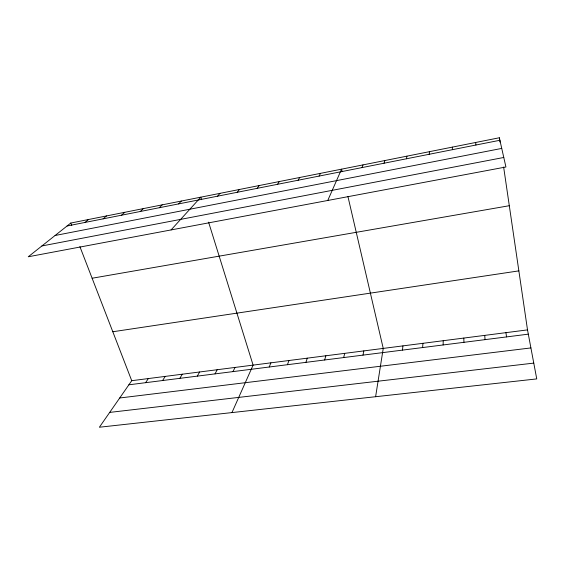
<?xml version="1.0" encoding="UTF-8"?>
<svg xmlns="http://www.w3.org/2000/svg" width="565" height="565" viewBox="0 0 565 565"><rect width="100%" height="100%" fill="white"/><g stroke="black" fill="none" stroke-linecap="round" stroke-linejoin="round"><path stroke-width="0.85" d="M443.137 344.954L443.214 340.716M422.641 347.553L422.924 343.315M429.209 154.273L429.449 151.674M402.457 350.116L402.937 345.886M375.612 396.715L383.24 348.407L347.948 196.585M406.44 158.786L406.934 156.152M362.984 355.124L363.832 350.9M343.675 357.567L344.714 353.358M384.052 163.221L384.786 160.559M324.656 359.983L325.864 355.773M305.905 362.356L307.282 358.161M362.038 167.579L363.005 164.895M287.423 364.7L288.969 360.512M269.208 367.01L270.91 362.829M327.771 200.469L341.571 169.161L342.15 171.647M231.954 412.584L253.106 365.117L208.584 222.165M233.006 371.601L235.019 367.434M319.077 176.089L320.489 173.356M215.025 373.882L217.193 369.722M197.305 376.128L199.614 371.982M298.115 180.235L299.747 177.481M179.832 378.345L182.29 374.207M162.607 380.527L165.199 376.396M277.493 184.324L279.329 181.549M145.622 382.682L148.348 378.564M527.512 329.889L131.73 380.697L99.384 427.232L536.75 378.91L527.512 329.889L503.634 167.056M257.202 188.343L259.229 185.546M237.229 192.298L239.447 189.48M217.567 196.189L219.976 193.357M171.082 229.927L200.801 197.171L201.585 199.678M178.582 203.909L181.351 201.041M159.266 207.736L162.204 204.848M140.247 211.501L143.355 208.598M121.524 215.209L124.794 212.292M103.091 218.86L106.517 215.929M84.941 222.455L88.521 219.51M70.787 223.041L28.25 256.778L505.922 166.979L499.34 137.768L70.787 223.041L71.734 225.492M67.066 225.993L499.905 140.275M55.066 235.506L501.741 148.418M41.902 245.952L503.782 157.473M92.123 278.234L509.305 205.716M112.809 331.747L518.861 270.875M128.869 384.807L528.317 334.155M119.702 397.993L530.909 347.927M109.695 412.401L533.77 363.104M79.898 246.615L131.73 380.697M499.34 137.768L499.969 142.062M505.95 332.658L506.523 336.917M475.645 142.479L475.935 145.021M484.721 335.384L485.067 339.643M463.809 338.068L463.943 342.319M452.353 147.119L452.374 149.69"/></g></svg>
